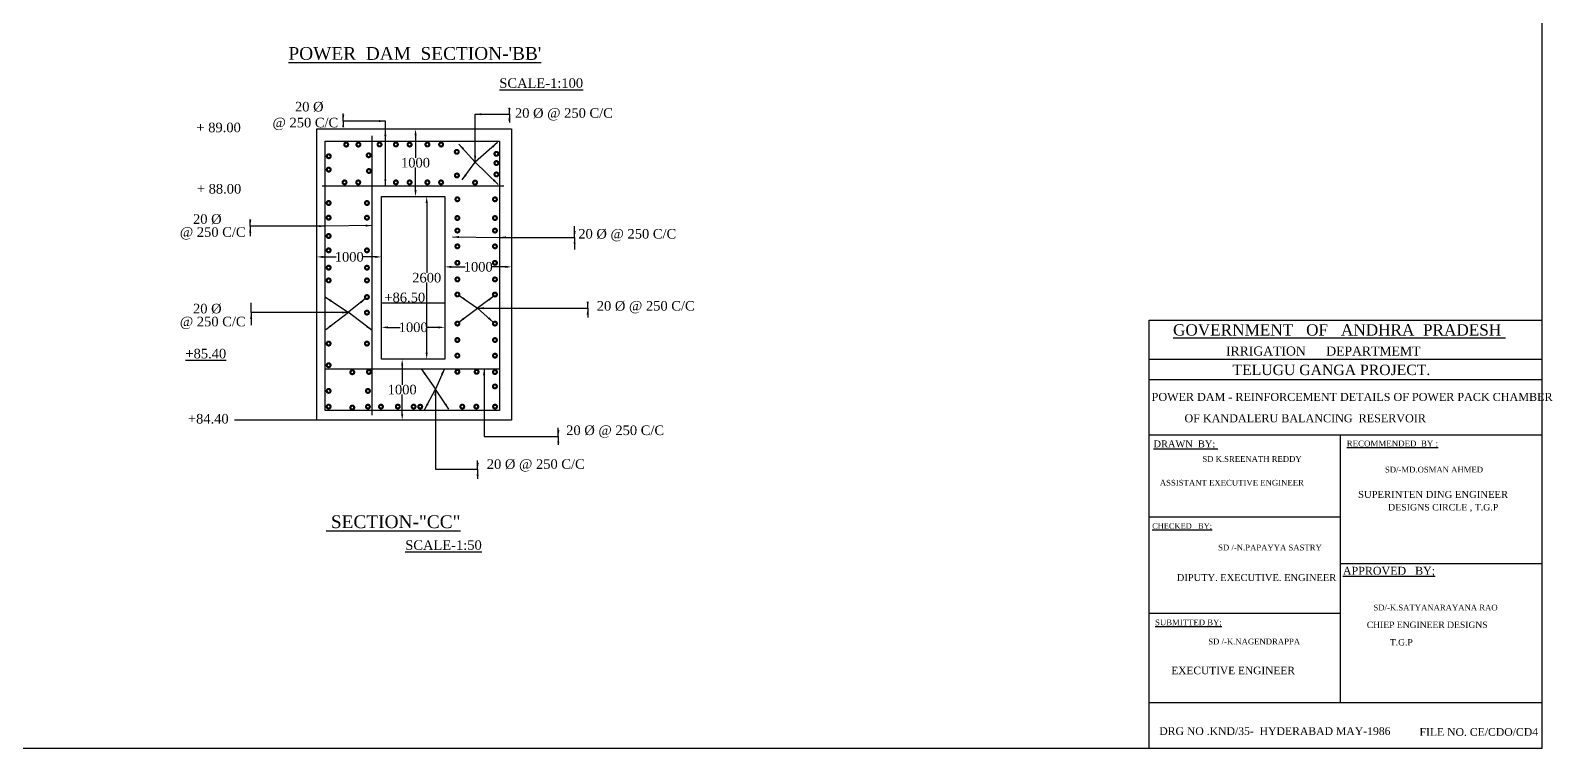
# Model space of a CAD drawing. Header units: millimetres. Extents: x 612 to 47874, y 147 to 30882.
# Drawn here: x 24083 to 47874, y 147 to 11381 of the extents above; entities that cross this region are included whole.
import ezdxf

# ---------------------------------------------------------------- set-up
doc = ezdxf.new("R2010")
doc.units = ezdxf.units.MM
doc.header["$MEASUREMENT"] = 0
doc.header["$PDMODE"] = 66
doc.header["$PDSIZE"] = 170
for name, color, linetype in [('DIM', 5, 'Continuous'), ('DWG. LINE', 1, 'Continuous'), ('HATCH', 2, 'Continuous'), ('TEXT', 7, 'Continuous')]:
    doc.layers.add(name, color=color, linetype=linetype)
doc.layers.add('TITLE', color=7, linetype='Continuous', lineweight=30)
doc.styles.get("Standard").update_dxf_attribs({"font": 'times.ttf', "height": 150})
doc.dimstyles.get("Standard").update_dxf_attribs({"dimtxt": 150, "dimasz": 100, "dimexe": 0.18, "dimexo": 0.0625, "dimgap": 0.09, "dimtad": 0, "dimtih": 1, "dimtoh": 1, "dimdec": 1, "dimzin": 0, "dimdsep": 46, "dimtxsty": 'Standard', "dimcen": 0.09, "dimse1": 1, "dimse2": 1, "dimclrd": 5, "dimclre": 5, "dimclrt": 4, "dimadec": 0, "dimazin": 0, "dimtfac": 1, "dimtdec": 1, "dimtofl": 0, "dimtmove": 0, "dimatfit": 3, "dimfxl": 0, "dimtolj": 1, "dimtzin": 0, "dimarcsym": 0})

# ---------------------------------------------------------------- blocks, each defined once
blk = doc.blocks.new('*D56')
at = {"layer": 'Defpoints', "color": 0}
for p in [(30102, 9839), (30102, 8783), (30102, 8783)]:
    blk.add_point(p, dxfattribs=at)
at = {"layer": 'DIM', "color": 5, "lineweight": -2}
for p, q in [((30102, 9739), (30102, 9387)), ((30102, 8883), (30102, 9235))]:
    blk.add_line(p, q, dxfattribs=at)
at = {"layer": 'DIM', "color": 5}
for points in [[(30086, 9739), (30119, 9739), (30102, 9839)], [(30086, 8883), (30119, 8883), (30102, 8783)]]:
    blk.add_solid(points, dxfattribs=at)
at = {"layer": 'DIM', "color": 4, "insert": (30102, 9311), "char_height": 150, "attachment_point": 5}
blk.add_mtext('\\A1;1000', dxfattribs=at)
blk = doc.blocks.new('*D57')
at = {"layer": 'Defpoints', "color": 0}
for p in [(30277, 8783), (30277, 6240), (30277, 6240)]:
    blk.add_point(p, dxfattribs=at)
at = {"layer": 'DIM', "color": 5, "lineweight": -2}
for p, q in [((30277, 8683), (30277, 7588)), ((30277, 6340), (30277, 7435))]:
    blk.add_line(p, q, dxfattribs=at)
at = {"layer": 'DIM', "color": 5}
for points in [[(30260, 8683), (30293, 8683), (30277, 8783)], [(30260, 6340), (30293, 6340), (30277, 6240)]]:
    blk.add_solid(points, dxfattribs=at)
at = {"layer": 'DIM', "color": 4, "insert": (30277, 7512), "char_height": 150, "attachment_point": 5}
blk.add_mtext('\\A1;2600', dxfattribs=at)
blk = doc.blocks.new('*D58')
at = {"layer": 'Defpoints', "color": 0}
for p in [(29572, 6736), (30560, 6736), (30560, 6736)]:
    blk.add_point(p, dxfattribs=at)
at = {"layer": 'DIM', "color": 5, "lineweight": -2}
for p, q in [((29672, 6736), (29861, 6736)), ((30460, 6736), (30270, 6736))]:
    blk.add_line(p, q, dxfattribs=at)
at = {"layer": 'DIM', "color": 5}
for points in [[(29672, 6752), (29672, 6719), (29572, 6736)], [(30460, 6752), (30460, 6719), (30560, 6736)]]:
    blk.add_solid(points, dxfattribs=at)
at = {"layer": 'DIM', "color": 4, "insert": (30066, 6736), "char_height": 150, "attachment_point": 5}
blk.add_mtext('\\A1;1000', dxfattribs=at)
blk = doc.blocks.new('*D59')
at = {"layer": 'Defpoints', "color": 0}
for p in [(29894, 6240), (29894, 5283), (29894, 5283)]:
    blk.add_point(p, dxfattribs=at)
at = {"layer": 'DIM', "color": 5, "lineweight": -2}
for p, q in [((29894, 6140), (29894, 5838)), ((29894, 5383), (29894, 5685))]:
    blk.add_line(p, q, dxfattribs=at)
at = {"layer": 'DIM', "color": 5}
for points in [[(29877, 6140), (29910, 6140), (29894, 6240)], [(29877, 5383), (29910, 5383), (29894, 5283)]]:
    blk.add_solid(points, dxfattribs=at)
at = {"layer": 'DIM', "color": 4, "insert": (29894, 5762), "char_height": 150, "attachment_point": 5}
blk.add_mtext('\\A1;1000', dxfattribs=at)
blk = doc.blocks.new('*D60')
at = {"layer": 'Defpoints', "color": 0}
for p in [(28561, 7838), (29572, 7838), (29572, 7838)]:
    blk.add_point(p, dxfattribs=at)
at = {"layer": 'DIM', "color": 5, "lineweight": -2}
for p, q in [((28661, 7838), (28862, 7838)), ((29472, 7838), (29271, 7838))]:
    blk.add_line(p, q, dxfattribs=at)
at = {"layer": 'DIM', "color": 5}
for points in [[(28661, 7854), (28661, 7821), (28561, 7838)], [(29472, 7854), (29472, 7821), (29572, 7838)]]:
    blk.add_solid(points, dxfattribs=at)
at = {"layer": 'DIM', "color": 4, "insert": (29066, 7838), "char_height": 150, "attachment_point": 5}
blk.add_mtext('\\A1;1000', dxfattribs=at)
blk = doc.blocks.new('*D61')
at = {"layer": 'Defpoints', "color": 0}
for p in [(30560, 7676), (31605, 7682), (31605, 7676)]:
    blk.add_point(p, dxfattribs=at)
at = {"layer": 'DIM', "color": 5, "lineweight": -2}
for p, q in [((30660, 7682), (30877, 7682)), ((31505, 7682), (31287, 7682))]:
    blk.add_line(p, q, dxfattribs=at)
at = {"layer": 'DIM', "color": 5}
for points in [[(30660, 7699), (30660, 7665), (30560, 7682)], [(31505, 7699), (31505, 7665), (31605, 7682)]]:
    blk.add_solid(points, dxfattribs=at)
at = {"layer": 'DIM', "color": 4, "insert": (31082, 7682), "char_height": 150, "attachment_point": 5}
blk.add_mtext('\\A1;1000', dxfattribs=at)

msp = doc.modelspace()

# ---------------------------------------------------------------- linework, layer by layer
at = {"layer": 'DWG. LINE'}
for p, q in [((29424.93, 5364.92), (29424.93, 9729.99)), ((28641.99, 8952.16), (31483.62, 8952.16)), ((28690.99, 6087.9), (31416.24, 6087.9)), ((28560.92, 5283.2), (27274.39, 5283.2))]:
    msp.add_line(p, q, dxfattribs=at)
for points in [[(28560.92, 9839.22), (31604.67, 9839.22), (31604.67, 5283.2), (28560.92, 5283.2)], [(28690.99, 9648.34), (31416.24, 9648.34), (31416.24, 5437.57), (28690.99, 5437.57)], [(29572.07, 8782.93), (30559.54, 8782.93), (30559.54, 6240.35), (29572.07, 6240.35)]]:
    msp.add_lwpolyline(points, close=True, dxfattribs=at)
msp.add_lwpolyline([(29572.07, 7118), (30559.54, 7118)], dxfattribs=at)
at = {"layer": 'HATCH', "const_width": 33.72}
for points in [[(28989.03, 9594.63, 1), (29048.65, 9594.63, 1)], [(29179.65, 9594.63, 1), (29239.27, 9594.63, 1)], [(29509.99, 9595.92, 1), (29569.61, 9595.92, 1)], [(29765.29, 9595.92, 1), (29824.91, 9595.92, 1)], [(29979.79, 9595.39, 1), (30039.41, 9595.39, 1)], [(30257.54, 9595.92, 1), (30317.16, 9595.92, 1)], [(30472.04, 9595.39, 1), (30531.65, 9595.39, 1)], [(30716.89, 9481.44, 1), (30776.5, 9481.44, 1)], [(28716.09, 9412.82, 1), (28775.7, 9412.82, 1)], [(29339.95, 9427.97, 1), (29399.57, 9427.97, 1)], [(31336.31, 9449.81, 1), (31395.93, 9449.81, 1)], [(31336.31, 9305.81, 1), (31395.93, 9305.81, 1)], [(28716.08, 9202.8, 1), (28775.7, 9202.8, 1)], [(28963.03, 9003.77, 1), (29022.65, 9003.77, 1)], [(29177.53, 9003.24, 1), (29237.15, 9003.24, 1)], [(29344.29, 9181.24, 1), (29403.9, 9181.24, 1)], [(29765.29, 9003.77, 1), (29824.91, 9003.77, 1)], [(29979.79, 9003.24, 1), (30039.41, 9003.24, 1)], [(30257.54, 9003.77, 1), (30317.16, 9003.77, 1)], [(30472.04, 9003.24, 1), (30531.65, 9003.24, 1)], [(30719.96, 9111.75, 1), (30779.57, 9111.75, 1)], [(31003.27, 9000.33, 1), (31062.89, 9000.33, 1)], [(31336.31, 9128.31, 1), (31395.93, 9128.31, 1)], [(28714.3, 8681.31, 1), (28773.92, 8681.31, 1)], [(29312.8, 8680.78, 1), (29372.42, 8680.78, 1)], [(30726.72, 8739.23, 1), (30786.34, 8739.23, 1)], [(31313.82, 8738.7, 1), (31373.43, 8738.7, 1)], [(28714.3, 8451.43, 1), (28773.92, 8451.43, 1)], [(29312.8, 8450.9, 1), (29372.42, 8450.9, 1)], [(30726.72, 8446.29, 1), (30786.34, 8446.29, 1)], [(31313.82, 8445.77, 1), (31373.43, 8445.77, 1)], [(28714.3, 8164.77, 1), (28773.92, 8164.77, 1)], [(30726.72, 8250.02, 1), (30786.34, 8250.02, 1)], [(31313.82, 8249.49, 1), (31373.43, 8249.49, 1)], [(28714.3, 7940.91, 1), (28773.92, 7940.91, 1)], [(29312.8, 7940.38, 1), (29372.42, 7940.38, 1)], [(30726.72, 8002.86, 1), (30786.34, 8002.86, 1)], [(31313.82, 8002.33, 1), (31373.43, 8002.33, 1)], [(28714.3, 7669.78, 1), (28773.92, 7669.78, 1)], [(29312.8, 7669.26, 1), (29372.42, 7669.26, 1)], [(30726.72, 7745.32, 1), (30786.34, 7745.32, 1)], [(31313.82, 7744.8, 1), (31373.43, 7744.8, 1)], [(28714.3, 7470.49, 1), (28773.92, 7470.49, 1)], [(29312.8, 7469.96, 1), (29372.42, 7469.96, 1)], [(30726.72, 7485.95, 1), (30786.34, 7485.95, 1)], [(31313.82, 7485.43, 1), (31373.43, 7485.43, 1)], [(29312.8, 7209.47, 1), (29372.42, 7209.47, 1)], [(30726.72, 7249.85, 1), (30786.34, 7249.85, 1)], [(31313.82, 7249.32, 1), (31373.43, 7249.32, 1)], [(29312.8, 6966.49, 1), (29372.42, 6966.49, 1)], [(30726.72, 6795.19, 1), (30786.34, 6795.19, 1)], [(31313.82, 6794.66, 1), (31373.43, 6794.66, 1)], [(28714.3, 6482.32, 1), (28773.92, 6482.32, 1)], [(29312.8, 6481.79, 1), (29372.42, 6481.79, 1)], [(30726.72, 6537.93, 1), (30786.34, 6537.93, 1)], [(31313.82, 6537.4, 1), (31373.43, 6537.4, 1)], [(28714.3, 6143.79, 1), (28773.92, 6143.79, 1)], [(30726.72, 6293.82, 1), (30786.34, 6293.82, 1)], [(31313.82, 6293.29, 1), (31373.43, 6293.29, 1)], [(29084.39, 6033.48, 1), (29144, 6033.48, 1)], [(29343.51, 6038.83, 1), (29403.13, 6038.83, 1)], [(30726.72, 6040.91, 1), (30786.34, 6040.91, 1)], [(31027.88, 6040.38, 1), (31087.5, 6040.38, 1)], [(31313.82, 6036.05, 1), (31373.43, 6036.05, 1)], [(28714.3, 5742.21, 1), (28773.92, 5742.21, 1)], [(29328.27, 5741.69, 1), (29387.89, 5741.69, 1)], [(31313.82, 5811.58, 1), (31373.43, 5811.58, 1)], [(28714.3, 5495.87, 1), (28773.92, 5495.87, 1)], [(29084.39, 5481.87, 1), (29144, 5481.87, 1)], [(29328.27, 5495.34, 1), (29387.89, 5495.34, 1)], [(29531.72, 5495.87, 1), (29591.33, 5495.87, 1)], [(29795.69, 5495.87, 1), (29855.31, 5495.87, 1)], [(30042.26, 5495.87, 1), (30101.87, 5495.87, 1)], [(30145.68, 5495.34, 1), (30205.3, 5495.34, 1)], [(30803.32, 5495.87, 1), (30862.93, 5495.87, 1)], [(31023.08, 5495.87, 1), (31082.7, 5495.87, 1)], [(31315.44, 5495.34, 1), (31375.06, 5495.34, 1)]]:
    msp.add_lwpolyline(points, format="xyb", close=True, dxfattribs=at)
at = {"layer": 'TITLE', "lineweight": 30}
for p, q in [((41567.19, 147.08), (41567.19, 6848.39)), ((41577.68, 6240.27), (47719.66, 6240.27)), ((41567.19, 5918.26), (47709.17, 5918.26)), ((41567.19, 5052.73), (47709.17, 5052.73)), ((41567.19, 867.12), (47709.17, 867.12))]:
    msp.add_line(p, q, dxfattribs=at)
at = {"layer": 'TITLE'}
for p, q in [((47709.17, 6848.39), (47709.17, 147.08)), ((41567.19, 3773.57), (44554.49, 3773.57)), ((41567.19, 2266.51), (44554.49, 2266.51)), ((47709.17, 147.08), (41567.19, 147.08))]:
    msp.add_line(p, q, dxfattribs=at)
msp.add_lwpolyline([(612.03, 30881.85), (47709.17, 30881.85), (47709.17, 147.08), (612.03, 147.08)], close=True, dxfattribs=at)
at = {"layer": 'TITLE', "lineweight": 30}
for points in [[(41567.19, 6848.39), (47709.17, 6848.39)], [(44554.49, 5052.73), (44554.49, 867.12)]]:
    msp.add_lwpolyline(points, dxfattribs=at)
at = {"layer": 'TITLE'}
msp.add_lwpolyline([(44554.49, 3043.13), (47709.17, 3043.13)], dxfattribs=at)

# ---------------------------------------------------------------- texts
at = {"layer": 'TEXT'}
for s, p in [('%%USCALE-1:100', (31412.44, 10482.43)), ('20 %%C', (28217.82, 10113.17)), ('@ 250 C/C', (27866.99, 9864.01)), ('20 %%C @ 250 C/C', (31656.38, 10013.78)), ('+ 89.00', (26677.52, 9787.86)), ('+ 88.00', (26683.92, 8828.49)), ('20 %%C', (26624.23, 8354.49)), ('@ 250 C/C', (26418.89, 8151.84)), ('20 %%C @ 250 C/C', (32646.41, 8124.41)), ('+86.50', (29615.44, 7128.87)), ('20 %%C @ 250 C/C', (32935.25, 6997.58)), ('@ 250 C/C', (26418.89, 6752)), ('20 %%C', (26624.23, 6954.66)), ('%%U+85.40', (26505.41, 6250.66)), ('+84.40', (26544.34, 5231.83)), ('20 %%C @ 250 C/C', (32457.45, 5051.14)), ('20 %%C @ 250 C/C', (31216.37, 4522.73))]:
    msp.add_text(s, height=150, dxfattribs=at).set_placement(p)
at = {"layer": 'TITLE'}
for s, height, p in [("%%UPOWER  DAM  SECTION-'BB'", 200, (28116.12, 10920.58)), ('IRRIGATION      DEPARTMEMT ', 141.4525, (42770.69, 6294.97)), ('TELUGU GANGA PROJECT.', 162.7206, (42871.34, 5989.68)), ('POWER DAM - REINFORCEMENT DETAILS OF POWER PACK CHAMBER', 125.2969, (41608.07, 5584.91)), ('OF KANDALERU BALANCING  RESERVOIR', 125.2969, (42120.57, 5251.24)), ('%%UDRAWN  BY; ', 107.4466, (41637.75, 4859.62)), ('%%URECOMMENDED  BY :', 92.2083, (44656.36, 4872.85)), ('SD K.SREENATH REDDY', 90.0085, (42400.63, 4631.75)), ('SD/-MD.OSMAN AHMED', 90.0085, (45254.75, 4465.85)), ('ASSISTANT EXECUTIVE ENGINEER', 90.3724, (41735.3, 4260.09)), ('SUPERINTEN DING ENGINEER', 110.0186, (44834.61, 4067.64)), ('DESIGNS CIRCLE , T.G.P', 102.1601, (45303.05, 3871.22)), ('%%U SECTION-"CC"', 200, (28703.93, 3595.61)), ('%%UCHECKED   BY;', 86.7843, (41615.9, 3585.29)), ('%%USCALE-1:50', 150, (29941.94, 3254.87)), ('SD /-N.PAPAYYA SASTRY', 90.0085, (42647.35, 3246.88)), ('DIPUTY. EXECUTIVE. ENGINEER', 108.027, (42001.27, 2768.63)), ('%%UAPPROVED   BY;', 123.9768, (44597.27, 2866.54)), ('SD/-K.SATYANARAYANA RAO', 90.0085, (45074.64, 2308.27)), ('%%USUBMITTED BY;', 90.3724, (41661.48, 2075.48)), ('CHIEP ENGINEER DESIGNS', 99.1815, (44970.26, 2033.34)), ('SD /-K.NAGENDRAPPA', 90.0085, (42493.13, 1776.56)), ('T.G.P', 99.181, (45331, 1760.11)), ('EXECUTIVE ENGINEER ', 117.8771, (41914.45, 1310.08)), ('DRG NO .KND/35-  HYDERABAD MAY-1986', 120.9903, (41727.28, 359.71)), ('FILE NO. CE/CDO/CD4', 120.9903, (45794.78, 346.71))]:
    msp.add_text(s, height=height, dxfattribs=at).set_placement(p)
at = {"layer": 'TITLE', "lineweight": 30}
msp.add_text('%%UGOVERNMENT   OF   ANDHRA  PRADESH ', height=177.7002, dxfattribs=at).set_placement((41942.14, 6607.13))

# ---------------------------------------------------------------- dimensions: what is measured, and where the dimension line sits
at = {"layer": 'DIM'}
for p1, p2, distance, text, picture, middle in [((30102.3, 9839.22), (30102.3, 8782.93), 0, '1000', '*D56', (30102.3, 9311.08)), ((30276.51, 8782.93), (30276.51, 6240.35), 0, '2600', '*D57', (30276.51, 7511.64)), ((28560.92, 7837.64), (29572.07, 7837.64), 0, '1000', '*D60', (29066.5, 7837.64)), ((30559.54, 7676.25), (31604.67, 7676.25), 5.87, '1000', '*D61', (31082.1, 7682.12)), ((29572.07, 6735.73), (30559.54, 6735.73), 0, '1000', '*D58', (30065.8, 6735.73)), ((29893.83, 6240.35), (29893.83, 5283.2), 0, '1000', '*D59', (29893.83, 5761.77))]:
    dim = msp.add_aligned_dim(p1=p1, p2=p2, distance=distance, text=text, dimstyle='Standard', dxfattribs=at)
    dim.commit()
    dim.dimension.update_dxf_attribs({"geometry": picture, "text_midpoint": middle})

# ---------------------------------------------------------------- leaders
for points in [[(28971.91, 9962.58), (28971.91, 10078.52)], [(31033.32, 9320.64), (31033.32, 10069.5)], [(31033.32, 10069.5), (31094.27, 10069.5), (31569.33, 10069.5)], [(31569.33, 10069.5), (31569.33, 10170.4)], [(31569.33, 10069.5), (31569.33, 9942.63)], [(28971.91, 9962.58), (28971.91, 9864.83)], [(29630.5, 9962.58), (29446.56, 9962.58), (28971.91, 9962.58)], [(29630.5, 9648.34), (29630.5, 9962.58)], [(29630.5, 8952.16), (29630.5, 9648.34)], [(30779.84, 9603), (31033.32, 9320.64)], [(31381.48, 9624.83), (31033.32, 9320.64)], [(30828.67, 9041.4), (31033.32, 9320.64)], [(31394.59, 8971.32), (31033.32, 9320.64)], [(27517.92, 8318.83), (27517.92, 8423.35)], [(28690.99, 8318.83), (27517.92, 8318.83)], [(29424.93, 8328.41), (28690.99, 8318.83)], [(27517.92, 8318.83), (27517.92, 8160.5)], [(30679.96, 8149.48), (31416.24, 8143.56)], [(31416.24, 8143.56), (32588.56, 8143.56)], [(32588.56, 8143.56), (32588.56, 8319.69)], [(32588.56, 8143.56), (32588.56, 7954.61)], [(28697.26, 7206.27), (29050.47, 6971.07)], [(29322.32, 7187.63), (29052.45, 6972.6)], [(30782.33, 7234.92), (31071.08, 7035.97)], [(31327.27, 7224.4), (31071.08, 7035.97)], [(27533.06, 6968.7), (27533.06, 6770.1)], [(29053.38, 6968.7), (27533.06, 6968.7), (27533.06, 7120.35)], [(28699.54, 6700.41), (29052.45, 6972.6)], [(29424.93, 6687.41), (29048.69, 6972.25)], [(30778.92, 6814.87), (31071.08, 7035.97)], [(31071.08, 7035.97), (32793.59, 7035.97)], [(31321.25, 6814.36), (31071.08, 7035.97)], [(32793.59, 7035.97), (32793.59, 7121.92)], [(32793.59, 7035.97), (32793.59, 6890.14)], [(30192.6, 6087.9), (30412.17, 5769.2)], [(30553.18, 6087.9), (30412.17, 5769.2)], [(31173.72, 6087.9), (31173.72, 5030.38), (32334.04, 5030.38)], [(30242.96, 5447.18), (30412.17, 5769.2)], [(30412.17, 5769.2), (30412.17, 4517.2), (31072.87, 4517.2)], [(30625.18, 5453.89), (30412.17, 5769.2)], [(32334.04, 5030.38), (32334.04, 5162.32)], [(32334.04, 5030.38), (32334.04, 4896.83)], [(31072.87, 4517.2), (31072.87, 4650.88)], [(31072.87, 4517.2), (31072.87, 4367.48)]]:
    msp.add_leader(points, dimstyle='Standard', override={"dimgap": 0.09, "dimtad": 0}, dxfattribs=at)

doc.saveas('drawing.dxf')
